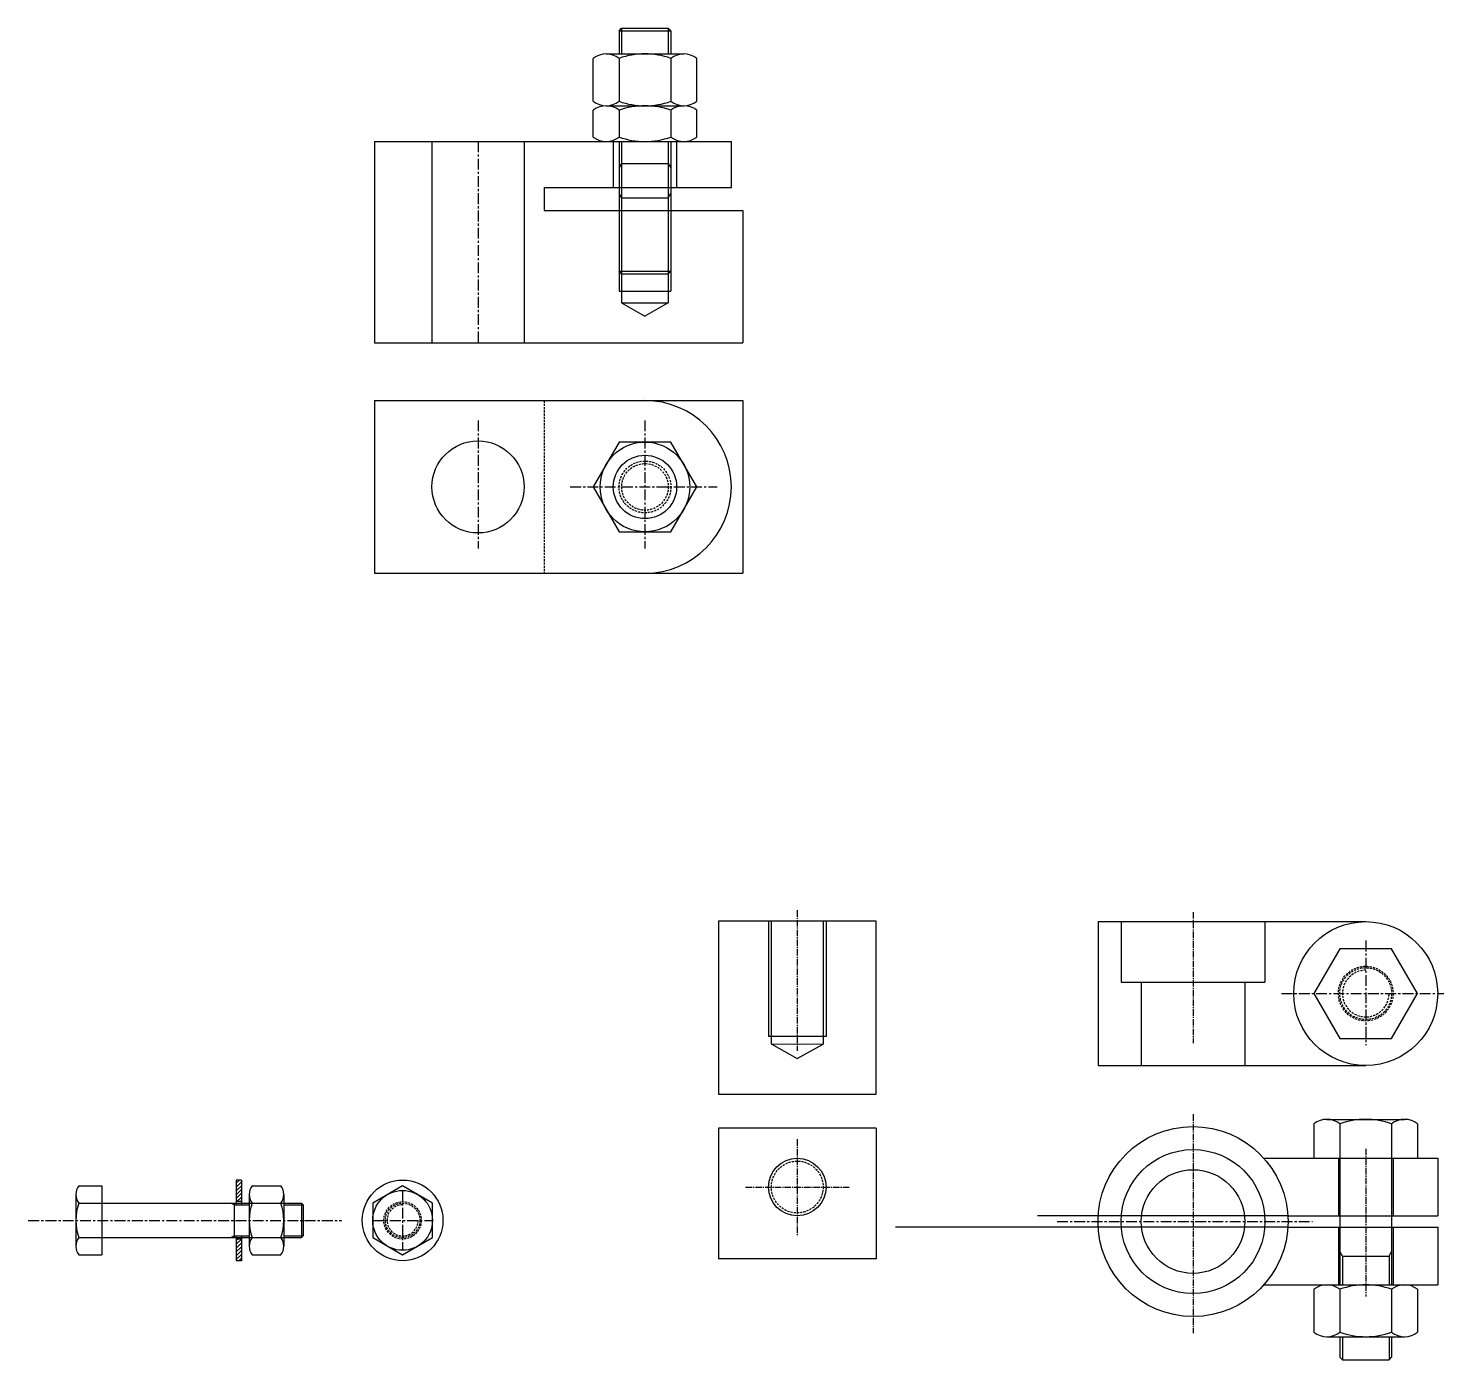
# Model space of a CAD drawing. Header units: inches. Extents: x 101 to 593, y 6 to 469.
import ezdxf

# ---------------------------------------------------------------- set-up
doc = ezdxf.new("R2010")
doc.units = ezdxf.units.IN
doc.header["$LTSCALE"] = 3
doc.header["$MEASUREMENT"] = 0
for name, pattern in [('CENTER', [2, 1.25, -0.25, 0.25, -0.25]), ('CENTER2', [1.125, 0.75, -0.125, 0.125, -0.125]), ('HIDDEN', [0.375, 0.25, -0.125])]:
    doc.linetypes.add(name, pattern=pattern)

msp = doc.modelspace()

# ---------------------------------------------------------------- hatches: boundary and pattern name
h = msp.add_hatch()
h.set_pattern_fill('ANSI31', color=3, scale=7.5)
h.paths.add_polyline_path([(175.46, 68.69), (173.66, 68.69), (173.66, 61.19), (175.46, 61.19)])
h.paths.add_polyline_path([(175.46, 48.19), (173.66, 48.19), (173.66, 40.69), (175.46, 40.69)])

# ---------------------------------------------------------------- linework, layer by layer
for p, q in [((306.67, 467.91), (307.57, 468.81)), ((306.67, 467.91), (306.67, 459.91)), ((306.67, 467.91), (324.67, 467.91)), ((307.57, 468.81), (307.57, 459.91)), ((307.57, 468.81), (323.77, 468.81)), ((323.77, 468.81), (323.77, 459.91)), ((323.77, 468.81), (324.67, 467.91)), ((324.67, 467.91), (324.67, 459.91)), ((297.67, 443.45), (297.67, 458.36)), ((302.17, 459.91), (329.17, 459.91)), ((306.67, 458.36), (306.67, 443.45)), ((324.67, 458.36), (324.67, 443.45)), ((333.67, 443.45), (333.67, 458.36)), ((297.67, 431.03), (297.67, 440.36)), ((302.17, 441.91), (329.17, 441.91)), ((306.67, 440.36), (306.67, 431.03)), ((324.67, 440.36), (324.67, 431.03)), ((333.67, 431.03), (333.67, 440.36)), ((221.67, 429.49), (345.67, 429.49)), ((221.67, 429.49), (221.67, 359.49)), ((241.67, 429.49), (241.67, 359.49)), ((273.67, 429.49), (273.67, 359.49)), ((304.67, 429.49), (304.67, 413.49)), ((306.67, 429.49), (306.67, 377.49)), ((307.57, 429.49), (307.57, 373.49)), ((323.77, 429.49), (323.77, 373.49)), ((324.67, 429.49), (324.67, 377.49)), ((326.67, 429.49), (326.67, 413.49)), ((345.67, 413.49), (345.67, 429.49)), ((307.57, 421.87), (306.67, 420.31)), ((307.57, 421.87), (323.77, 421.87)), ((323.77, 421.87), (324.67, 420.31)), ((280.67, 413.49), (280.67, 405.49)), ((280.67, 413.49), (345.67, 413.49)), ((307.57, 409.9), (306.67, 411.46)), ((307.57, 409.9), (323.77, 409.9)), ((323.77, 409.9), (324.67, 411.46)), ((280.67, 405.49), (349.67, 405.49)), ((349.67, 405.49), (349.67, 359.49)), ((306.67, 384.39), (324.67, 384.39)), ((307.57, 383.49), (306.67, 384.39)), ((323.77, 383.49), (324.67, 384.39)), ((307.57, 383.49), (323.77, 383.49)), ((306.67, 377.49), (324.67, 377.49)), ((307.57, 373.49), (323.77, 373.49)), ((307.57, 373.49), (315.67, 368.81)), ((323.77, 373.49), (315.67, 368.81)), ((221.67, 359.49), (349.67, 359.49)), ((221.67, 339.49), (349.67, 339.49)), ((221.67, 339.49), (221.67, 279.49)), ((349.67, 339.49), (349.67, 279.49)), ((221.67, 279.49), (349.67, 279.49)), ((341.17, 158.58), (341.17, 98.58)), ((395.95, 158.58), (341.17, 158.58)), ((358.56, 158.58), (358.56, 118.58)), ((359.56, 158.58), (359.56, 116.07)), ((377.56, 158.58), (377.56, 115.88)), ((378.56, 158.58), (378.56, 118.58)), ((395.95, 98.58), (395.95, 158.58)), ((473.05, 158.47), (473.05, 108.47)), ((473.05, 158.47), (539.05, 158.47)), ((481.05, 158.47), (481.05, 137.47)), ((531.05, 158.47), (531.05, 137.47)), ((539.05, 158.47), (566.05, 158.47)), ((481.05, 137.47), (531.05, 137.47)), ((488.05, 137.47), (488.05, 108.47)), ((524.05, 137.47), (524.05, 108.47)), ((378.56, 118.58), (358.56, 118.58)), ((359.56, 116.07), (377.56, 115.88)), ((359.56, 116.07), (368.56, 110.87)), ((368.56, 110.87), (377.56, 115.88)), ((473.05, 108.47), (566.05, 108.47)), ((341.17, 98.58), (395.95, 98.58)), ((552.55, 89.79), (579.55, 89.79)), ((341.17, 86.67), (341.17, 41.36)), ((395.95, 86.67), (341.17, 86.67)), ((395.95, 86.67), (395.95, 41.36)), ((548.05, 88.25), (548.05, 76.29)), ((557.05, 88.25), (557.05, 56.29)), ((575.05, 88.25), (575.05, 32.29)), ((584.05, 88.25), (584.05, 76.29)), ((530.65, 76.29), (591.05, 76.29)), ((556.55, 76.29), (556.55, 56.29)), ((575.55, 76.29), (575.55, 56.29)), ((591.05, 76.29), (591.05, 56.29)), ((119, 66.69), (126.97, 66.69)), ((126.97, 66.69), (126.97, 42.69)), ((175.46, 68.69), (173.66, 68.69)), ((173.66, 68.69), (173.66, 60.09)), ((175.46, 68.69), (175.46, 60.09)), ((179.2, 66.69), (189.17, 66.69)), ((117.97, 63.69), (117.97, 45.69)), ((119, 60.69), (184.77, 60.69)), ((172.97, 60.09), (171.93, 60.69)), ((172.97, 60.69), (172.97, 48.69)), ((172.97, 60.09), (175.46, 60.09)), ((175.46, 61.19), (173.66, 61.19)), ((175.46, 60.09), (178.17, 60.09)), ((178.17, 63.69), (178.17, 45.69)), ((184.77, 60.69), (196.37, 60.69)), ((190.2, 63.69), (190.2, 45.69)), ((190.2, 60.09), (196.97, 60.09)), ((196.37, 60.69), (196.37, 48.69)), ((196.37, 60.69), (196.97, 60.09)), ((196.97, 60.09), (196.97, 49.29)), ((539.05, 56.29), (452.06, 56.29)), ((539.05, 56.29), (591.05, 56.29)), ((557.05, 56.29), (557.05, 32.29)), ((172.97, 49.29), (171.93, 48.69)), ((172.97, 49.29), (175.46, 49.29)), ((173.66, 49.29), (173.66, 40.69)), ((175.46, 49.29), (178.17, 49.29)), ((175.46, 49.29), (175.46, 40.69)), ((190.2, 49.29), (196.97, 49.29)), ((196.37, 48.69), (196.97, 49.29)), ((539.05, 52.29), (402.75, 52.29)), ((539.05, 52.29), (591.05, 52.29)), ((556.55, 52.29), (556.55, 32.29)), ((575.55, 52.29), (575.55, 32.29)), ((591.05, 52.29), (591.05, 32.29)), ((119, 48.69), (184.77, 48.69)), ((175.46, 48.19), (173.66, 48.19)), ((184.77, 48.69), (196.37, 48.69)), ((119, 42.69), (126.97, 42.69)), ((175.46, 40.69), (173.66, 40.69)), ((179.2, 42.69), (189.17, 42.69)), ((395.95, 41.36), (341.17, 41.36)), ((557.95, 42.29), (557.05, 43.85)), ((557.95, 42.29), (574.15, 42.29)), ((557.95, 42.29), (557.95, 32.29)), ((574.15, 42.29), (575.05, 43.85)), ((574.15, 42.29), (574.15, 32.29)), ((530.65, 32.29), (591.05, 32.29)), ((548.05, 30.75), (548.05, 15.84)), ((557.05, 30.75), (557.05, 15.84)), ((575.05, 30.75), (575.05, 15.84)), ((584.05, 30.75), (584.05, 15.84)), ((552.55, 14.29), (579.55, 14.29)), ((557.05, 14.29), (557.05, 7.19)), ((557.95, 14.29), (557.95, 6.33)), ((574.15, 14.29), (574.15, 6.29)), ((575.05, 14.29), (575.05, 7.19)), ((558, 6.29), (557.05, 7.19)), ((558, 6.29), (574.2, 6.29)), ((574.2, 6.29), (575.05, 7.19))]:
    msp.add_line(p, q)
at = {"linetype": 'CENTER'}
for p, q in [((257.67, 429.49), (257.67, 359.49)), ((257.67, 332.6), (257.67, 288.11)), ((315.67, 332.6), (315.67, 288.11)), ((289.71, 309.49), (340.72, 309.49)), ((566.05, 151.9), (566.05, 115.54)), ((536.84, 133.47), (593.14, 133.47)), ((231.46, 65.09), (231.46, 44.3)), ((101.44, 54.69), (210.34, 54.69)), ((221.07, 54.69), (241.85, 54.69)), ((458.82, 54.29), (547.54, 54.29))]:
    msp.add_line(p, q, dxfattribs=at)
at = {"linetype": 'HIDDEN'}
msp.add_line((280.67, 339.49), (280.67, 279.49), dxfattribs=at)
at = {"linetype": 'CENTER2'}
for p, q in [((368.56, 162.41), (368.56, 113.53)), ((506.05, 161.77), (506.05, 116.27)), ((506.05, 91.56), (506.05, 15.47)), ((368.56, 82.88), (368.56, 49.03)), ((566.05, 79.6), (566.05, 28.26)), ((350.64, 66.27), (386.62, 66.27))]:
    msp.add_line(p, q, dxfattribs=at)
for points in [[(333.67, 309.49), (324.67, 325.08), (306.67, 325.08), (297.67, 309.49), (306.67, 293.9), (324.67, 293.9)], [(557.05, 117.88), (575.05, 117.88), (584.05, 133.47), (575.05, 149.06), (557.05, 149.06), (548.05, 133.47)], [(221.07, 60.69), (221.07, 48.69), (231.46, 42.69), (241.85, 48.69), (241.85, 60.69), (231.46, 66.69)]]:
    msp.add_lwpolyline(points, close=True)
for centre, radius in [((257.67, 309.49), 16), ((315.67, 309.49), 15.59), ((315.67, 309.49), 11), ((566.05, 133.47), 25), ((506.05, 54.29), 33), ((506.05, 54.29), 25), ((368.56, 66.27), 10), ((506.05, 54.29), 18), ((231.46, 54.69), 14), ((231.46, 54.69), 10.39)]:
    msp.add_circle(centre, radius)
at = {"linetype": 'HIDDEN'}
for centre, radius in [((315.67, 309.49), 9), ((315.67, 309.49), 8.1), ((566.05, 133.47), 9.5), ((566.05, 133.47), 9), ((368.56, 66.27), 9), ((231.46, 54.69), 6.5), ((231.46, 54.69), 6)]:
    msp.add_circle(centre, radius, dxfattribs=at)
for centre, radius, start, end in [((302.17, 452.58), 7.33, 52.1211, 127.8789), ((315.67, 432.91), 27, 70.5288, 109.4712), ((329.17, 452.58), 7.33, 52.1211, 127.8789), ((302.17, 449.24), 7.33, 232.1211, 307.8789), ((315.67, 468.91), 27, 250.5288, 289.4712), ((329.17, 449.24), 7.33, 232.1211, 307.8789), ((302.17, 434.58), 7.33, 52.1211, 127.8789), ((315.67, 414.91), 27, 70.5288, 109.4712), ((329.17, 434.58), 7.33, 52.1211, 127.8789), ((302.17, 436.82), 7.33, 232.1211, 307.8789), ((315.67, 456.49), 27, 250.5288, 289.4712), ((329.17, 436.82), 7.33, 232.1211, 307.8789), ((315.67, 309.49), 30, 270, 90), ((552.55, 82.46), 7.33, 52.1213, 127.8787), ((566.05, 62.79), 27, 70.5287, 109.4712), ((579.55, 82.46), 7.33, 52.1213, 127.8787), ((122.86, 63.69), 4.89, 142.1211, 217.8789), ((183.06, 63.69), 4.89, 142.1211, 217.8789), ((185.32, 63.69), 4.89, 322.1211, 37.8789), ((135.97, 54.69), 18, 160.5288, 199.4712), ((196.17, 54.69), 18, 160.5288, 199.4712), ((172.2, 54.69), 18, 340.5288, 19.4712), ((122.86, 45.69), 4.89, 142.1211, 217.8789), ((183.06, 45.69), 4.89, 142.1211, 217.8789), ((185.32, 45.69), 4.89, 322.1211, 37.8789), ((552.55, 24.96), 7.33, 52.1213, 127.8787), ((566.05, 5.29), 27, 70.5287, 109.4712), ((579.55, 24.96), 7.33, 52.1213, 127.8787), ((552.55, 21.62), 7.33, 232.1213, 307.8787), ((566.05, 41.29), 27, 250.5288, 289.4713), ((579.55, 21.62), 7.33, 232.1213, 307.8787)]:
    msp.add_arc(centre, radius, start, end)
for centre, radius in [((566.05, 133.47), 8.1), ((231.46, 54.69), 5.4)]:
    msp.add_arc(centre, radius, 90, 0, dxfattribs=at)

doc.saveas('drawing.dxf')
